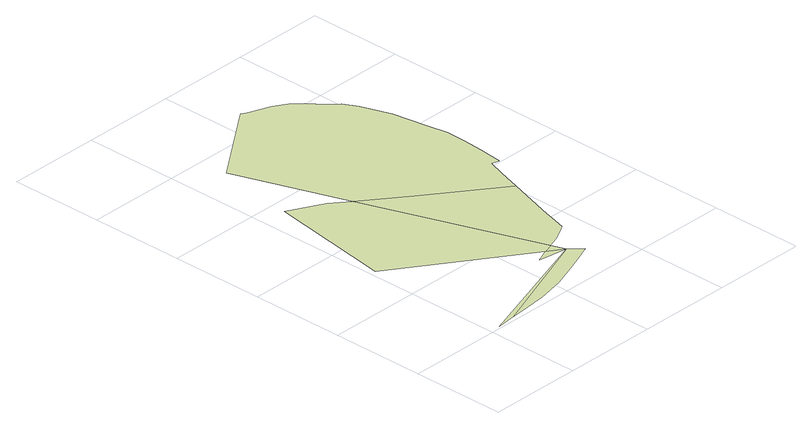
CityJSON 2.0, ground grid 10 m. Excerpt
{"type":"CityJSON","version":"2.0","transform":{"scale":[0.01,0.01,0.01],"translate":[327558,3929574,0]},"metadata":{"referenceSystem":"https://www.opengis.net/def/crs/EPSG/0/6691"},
"CityObjects":{
"landuse1":{"type":"LandUse","attributes":{"class":"215","LandUseDetailAttribute.orgLandUse":"30308","LandUseDetailAttribute.prefecture":"14","LandUseDetailAttribute.city":"14150","LandUseDetailAttribute.note":"都道府県","LandUseDetailAttribute.surveyYear":2015},"geometry":[{"type":"MultiSurface","lod":"1","boundaries":[[[0,1,2]]]}]},
"landuse2":{"type":"LandUse","attributes":{"class":"215","LandUseDetailAttribute.orgLandUse":"30308","LandUseDetailAttribute.prefecture":"14","LandUseDetailAttribute.city":"14150","LandUseDetailAttribute.note":"都道府県","LandUseDetailAttribute.surveyYear":2015},"geometry":[{"type":"MultiSurface","lod":"1","boundaries":[[[0,2,3,4,5,6,7,8]]]}]},
"landuse3":{"type":"LandUse","attributes":{"class":"203","LandUseDetailAttribute.orgLandUse":"10400","LandUseDetailAttribute.prefecture":"14","LandUseDetailAttribute.city":"14150","LandUseDetailAttribute.note":"都道府県","LandUseDetailAttribute.surveyYear":2015},"geometry":[{"type":"MultiSurface","lod":"1","boundaries":[[[9,10,11,12,13,14,15]]]}]},
"landuse4":{"type":"LandUse","attributes":{"class":"215","LandUseDetailAttribute.orgLandUse":"30308","LandUseDetailAttribute.prefecture":"14","LandUseDetailAttribute.city":"14150","LandUseDetailAttribute.note":"都道府県","LandUseDetailAttribute.surveyYear":2015},"geometry":[{"type":"MultiSurface","lod":"1","boundaries":[[[12,16,0]]]}]},
"landuse5":{"type":"LandUse","attributes":{"class":"215","LandUseDetailAttribute.orgLandUse":"30308","LandUseDetailAttribute.prefecture":"14","LandUseDetailAttribute.city":"14150","LandUseDetailAttribute.note":"都道府県","LandUseDetailAttribute.surveyYear":2015},"geometry":[{"type":"MultiSurface","lod":"1","boundaries":[[[14,13,12,0]]]}]},
"landuse6":{"type":"LandUse","attributes":{"class":"215","LandUseDetailAttribute.orgLandUse":"30308","LandUseDetailAttribute.prefecture":"14","LandUseDetailAttribute.city":"14150","LandUseDetailAttribute.note":"都道府県","LandUseDetailAttribute.surveyYear":2015},"geometry":[{"type":"MultiSurface","lod":"1","boundaries":[[[0,8,17]]]}]},
"landuse7":{"type":"LandUse","attributes":{"class":"203","LandUseDetailAttribute.orgLandUse":"10400","LandUseDetailAttribute.prefecture":"14","LandUseDetailAttribute.city":"14150","LandUseDetailAttribute.note":"都道府県","LandUseDetailAttribute.surveyYear":2015},"geometry":[{"type":"MultiSurface","lod":"1","boundaries":[[[18,15,14,19,20,21,22,23,24]]]}]},
"landuse8":{"type":"LandUse","attributes":{"class":"203","LandUseDetailAttribute.orgLandUse":"10400","LandUseDetailAttribute.prefecture":"14","LandUseDetailAttribute.city":"14150","LandUseDetailAttribute.note":"都道府県","LandUseDetailAttribute.surveyYear":2015},"geometry":[{"type":"MultiSurface","lod":"1","boundaries":[[[25,26,27,28,29,30,31,32,33,34,35,36,37,38,39,40,41,15,18,24]]]}]}
},
"vertices":[
[1542,506,0],[128,27,0],[327,47,0],
[432,58,0],[774,94,0],[1065,160,0],[1316,247,0],[1545,335,0],[1658,381,0],
[645,2656,0],[278,2844,0],[65,1516,0],[1381,616,0],[1431,636,0],[1489,658,0],[835,2509,0],
[1237,560,0],
[1667,384,0],
[1290,2161,0],[1611,704,0],[1731,763,0],[1812,812,0],[1863,991,0],[1875,1061,0],[2049,1609,0],
[2128,1860,0],[2186,2037,0],[2266,2016,0],[2299,2276,0],[2311,2506,0],[2313,2706,0],[2277,2936,0],[2211,3297,0],[2105,3608,0],[2027,3759,0],[1927,3860,0],[1810,4012,0],[1701,4113,0],[1562,4195,0],[1325,4288,0],[1268,4313,0],[415,3699,0]
]}
